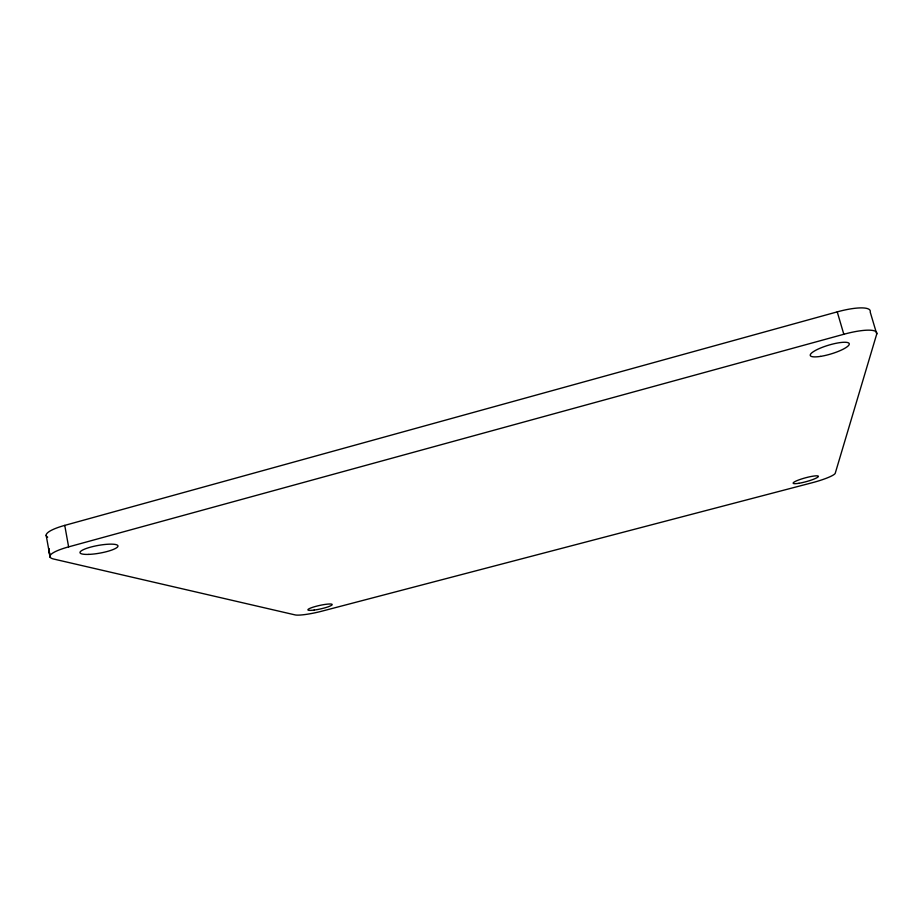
<?xml version="1.0" encoding="UTF-8"?>
<svg xmlns="http://www.w3.org/2000/svg" width="923" height="923" viewBox="0 0 923 923"><rect width="100%" height="100%" fill="white"/><g stroke="black" fill="none" stroke-linecap="round" stroke-linejoin="round"><path stroke-width="1.38" d="M876.746 333.988L835.257 473.211A23.121 3.404 -15.3 0 1 812.125 482.752L321.827 611.188A21.91 3.138 -12.4 0 1 295.037 614.891L53.788 559.061A34.37 7.015 -10 0 1 68.614 546.878L843.818 334.276A36.343 8.157 -16.9 0 1 876.746 333.988L870.204 312.055A36.239 8.665 -17.1 0 0 837.242 311.87L64.748 525.383A34.266 7.453 -9.8 0 0 47.684 537.174M837.242 311.87L843.818 334.276M46.15 535.236L50.107 557.123L48.815 548.585L49.911 556.442M64.748 525.383L68.614 546.878M798.949 483.271A13.141 1.95 -15.3 0 0 818.413 476.453A13.141 1.95 -15.3 0 0 799.826 479.556A13.141 1.95 -15.3 0 0 798.949 483.271M314.132 610.068A12.472 1.8 -12.4 0 0 332.211 604.542A12.472 1.8 -12.4 0 0 313.716 606.976A12.472 1.8 -12.4 0 0 314.132 610.068M820.489 356.393A20.364 4.546 -16.8 0 0 849.287 343.887A20.364 4.546 -16.8 0 0 819.486 348.479A20.364 4.546 -16.8 0 0 820.489 356.393M88.873 554.388A19.291 3.934 -10.1 0 0 117.971 546.174A19.291 3.934 -10.1 0 0 90.096 547.27A19.291 3.934 -10.1 0 0 88.873 554.388"/></g></svg>
